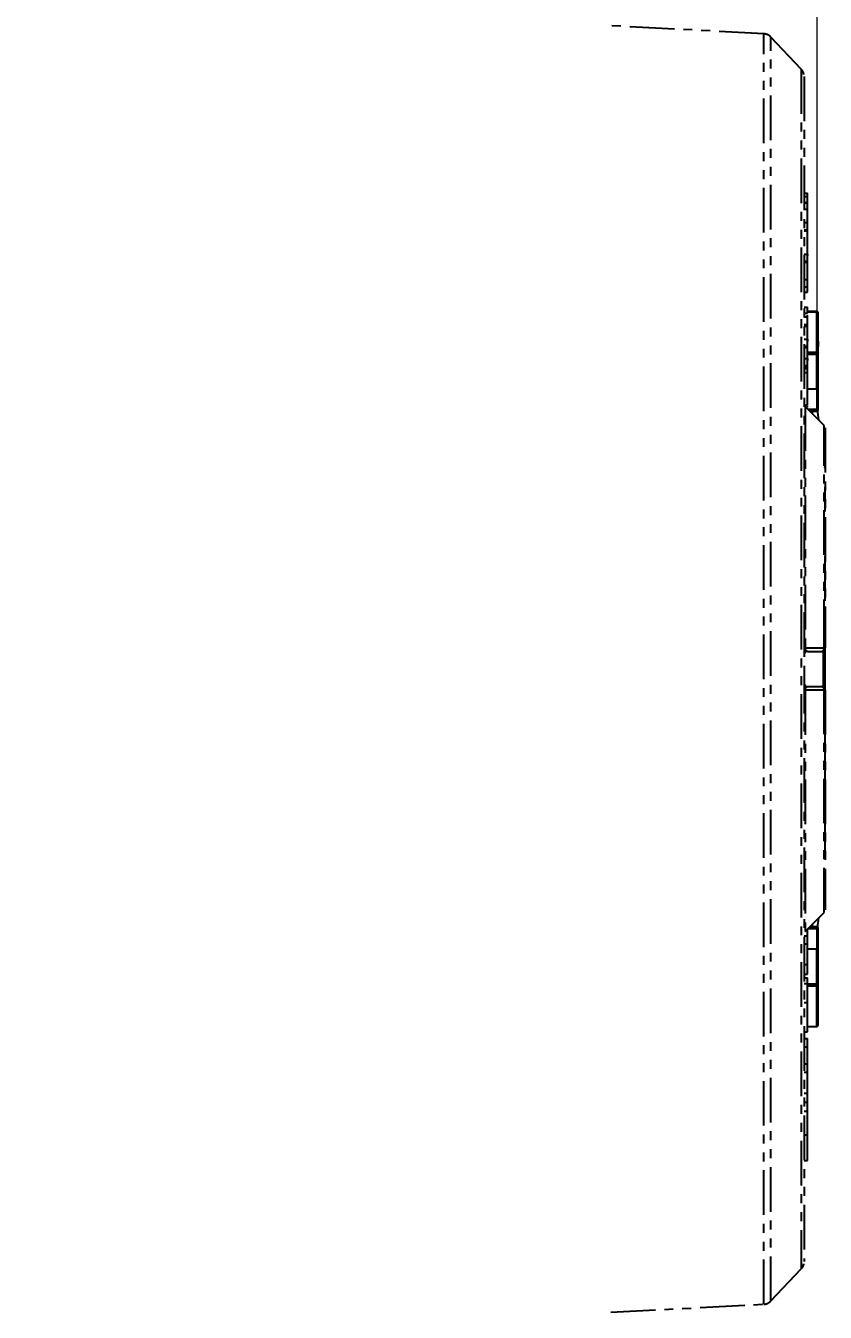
# Model space of a CAD drawing. Header units: millimetres. Extents: x 2136 to 4572, y 748 to 2471.
# Drawn here: x 3526.7 to 3640.3, y 1053.2 to 1236.2 of the extents above; entities that cross this region are included whole.
import ezdxf

# ---------------------------------------------------------------- set-up
doc = ezdxf.new("R2010")
doc.units = ezdxf.units.MM
doc.linetypes.add('PHANTOM', pattern=[12.7, 6.35, -1.27, 1.27, -1.27, 1.27, -1.27])
doc.layers.add('AM_5', color=3, linetype='Continuous', lineweight=25)
doc.styles.add('SLDTEXTSTYLE1', font='txt.shx', dxfattribs={"width": 0.7, "bigfont": 'gbcbig.shx'})
doc.dimstyles.new('SLDDIMSTYLE12$0', dxfattribs={"dimtxt": 12, "dimasz": 10, "dimexe": 0, "dimexo": 0.0625, "dimgap": 0.875, "dimtad": 1, "dimdec": 1, "dimlfac": 1.8, "dimrnd": 1e-09, "dimzin": 12, "dimdsep": 46, "dimtxsty": 'SLDTEXTSTYLE1', "dimcen": 0.09, "dimdle": 8.16, "dimclrd": 3, "dimclre": 3, "dimadec": 0, "dimazin": 3, "dimtfac": 1, "dimtdec": 1, "dimtofl": 0, "dimtmove": 0, "dimatfit": 3, "dimfxl": 0, "dimfrac": 2, "dimtolj": 1, "dimlwd": 5, "dimlwe": 5, "dimarcsym": 0})

# ---------------------------------------------------------------- blocks, each defined once
blk = doc.blocks.new('*D60')
at = {"layer": 'AM_5', "color": 3, "lineweight": 5, "transparency": 16777216}
blk.add_line((3464.1, 1181.47), (3464.1, 1367.12), dxfattribs=at)
at = {"layer": 'AM_5', "color": 3, "linetype": 'Continuous', "lineweight": 5, "transparency": 16777216}
for p, q in [((3474.1, 1367.12), (3629.18, 1367.12)), ((3639.18, 1181.47), (3639.18, 1367.12))]:
    blk.add_line(p, q, dxfattribs=at)
at = {"layer": 'AM_5', "color": 3, "transparency": 16777216}
for points in [[(3474.1, 1368.78), (3474.1, 1365.45), (3464.1, 1367.12)], [(3629.18, 1368.78), (3629.18, 1365.45), (3639.18, 1367.12)]]:
    blk.add_solid(points, dxfattribs=at)
at = {"layer": 'Defpoints', "color": 0, "transparency": 16777216}
for p in [(3639.18, 1367.12), (3464.1, 1181.41), (3639.18, 1181.41)]:
    blk.add_point(p, dxfattribs=at)
at = {"layer": 'AM_5', "color": 0, "transparency": 16777216, "insert": (3551.64, 1373.99), "char_height": 12, "attachment_point": 5, "style": 'SLDTEXTSTYLE1'}
blk.add_mtext('\\A1;195', dxfattribs=at)

msp = doc.modelspace()

# ---------------------------------------------------------------- linework, layer by layer
at = {"color": 7, "linetype": 'PHANTOM', "lineweight": 25}
for p, q in [((3631.591, 1235.052), (3609.863, 1236.19)), ((3636.925, 1230.03), (3632.601, 1234.586)), ((3637.337, 1212.401), (3637.837, 1212.401)), ((3637.337, 1211.89), (3637.837, 1211.89)), ((3637.837, 1211.89), (3637.837, 1212.401)), ((3637.837, 1211.061), (3637.837, 1211.89)), ((3637.337, 1211.061), (3637.837, 1211.061)), ((3637.337, 1210.997), (3637.837, 1210.997)), ((3637.337, 1210.103), (3637.837, 1210.103)), ((3637.837, 1210.103), (3637.837, 1210.997)), ((3637.337, 1208.189), (3637.837, 1208.189)), ((3637.837, 1207.167), (3637.837, 1208.189)), ((3637.337, 1207.167), (3637.837, 1207.167)), ((3637.337, 1207.04), (3637.837, 1207.04)), ((3637.837, 1207.295), (3637.837, 1207.29)), ((3637.837, 1207.04), (3637.837, 1207.167)), ((3637.837, 1203.721), (3637.837, 1207.04)), ((3637.337, 1203.721), (3637.837, 1203.721)), ((3637.337, 1202.7), (3637.837, 1202.7)), ((3637.337, 1202.572), (3637.837, 1202.572)), ((3637.837, 1202.7), (3637.837, 1203.721)), ((3637.837, 1202.572), (3637.837, 1202.7)), ((3637.837, 1200.083), (3637.837, 1202.572)), ((3637.337, 1200.083), (3637.837, 1200.083)), ((3637.337, 1199.062), (3637.837, 1199.062)), ((3637.837, 1199.062), (3637.837, 1200.083)), ((3637.837, 1198.296), (3637.837, 1199.062)), ((3637.337, 1198.296), (3637.837, 1198.296)), ((3637.337, 1196.19), (3637.837, 1196.19)), ((3637.337, 1195.296), (3637.837, 1195.296)), ((3637.337, 1194.785), (3637.837, 1194.785)), ((3637.837, 1195.296), (3637.837, 1196.19)), ((3639.137, 1195.561), (3637.837, 1195.561)), ((3637.837, 1195.526), (3639.137, 1195.526)), ((3637.837, 1193.7), (3637.837, 1194.785)), ((3637.337, 1193.7), (3637.837, 1193.7)), ((3637.337, 1193.509), (3637.837, 1193.509)), ((3637.337, 1193.445), (3637.837, 1193.445)), ((3637.837, 1193.509), (3637.837, 1193.7)), ((3637.837, 1191.594), (3637.837, 1193.445)), ((3637.337, 1191.594), (3637.837, 1191.594)), ((3637.837, 1190.637), (3637.837, 1191.594)), ((3639.337, 1191.336), (3639.337, 1190.571)), ((3637.337, 1190.637), (3637.837, 1190.637)), ((3637.337, 1190.445), (3637.837, 1190.445)), ((3637.837, 1190.445), (3637.837, 1190.637)), ((3637.837, 1188.85), (3637.837, 1190.445)), ((3637.837, 1189.745), (3639.137, 1189.745)), ((3637.837, 1189.492), (3639.137, 1189.492)), ((3639.137, 1184.559), (3639.137, 1189.492)), ((3639.337, 1184.701), (3639.337, 1189.633)), ((3637.337, 1188.85), (3637.837, 1188.85)), ((3637.337, 1187.892), (3637.837, 1187.892)), ((3637.837, 1187.701), (3637.337, 1187.701)), ((3637.337, 1187.573), (3637.837, 1187.573)), ((3637.337, 1187.446), (3637.837, 1187.446)), ((3637.837, 1187.892), (3637.837, 1188.85)), ((3637.837, 1187.701), (3637.837, 1187.892)), ((3637.837, 1187.573), (3637.837, 1187.701)), ((3637.837, 1187.509), (3637.837, 1187.573)), ((3637.837, 1187.446), (3637.837, 1187.509)), ((3637.837, 1186.871), (3637.837, 1187.446)), ((3637.337, 1186.871), (3637.837, 1186.871)), ((3637.837, 1184.559), (3639.137, 1184.559)), ((3637.337, 1182.276), (3637.837, 1182.276)), ((3640.19, 1179.357), (3637.483, 1182.064)), ((3637.591, 1181.957), (3637.837, 1181.957)), ((3637.837, 1181.957), (3637.837, 1182.12)), ((3639.137, 1181.635), (3637.913, 1181.635)), ((3638.167, 1181.381), (3639.137, 1181.381)), ((3638.17, 1181.378), (3639.137, 1181.378)), ((3638.533, 1181.014), (3638.533, 1181.378)), ((3638.537, 1181.011), (3638.537, 1181.378)), ((3639.137, 1181.378), (3639.137, 1181.381)), ((3639.24, 1181.645), (3639.197, 1181.898)), ((3640.297, 1173.343), (3640.273, 1173.27)), ((3640.291, 1173.311), (3640.31, 1173.374)), ((3640.313, 1173.386), (3640.32, 1173.41)), ((3637.484, 1147.739), (3640.191, 1147.742)), ((3637.837, 1147.211), (3639.837, 1147.211)), ((3640.191, 1147.742), (3640.191, 1148.225)), ((3640.191, 1141.68), (3637.484, 1141.682)), ((3637.716, 1142.181), (3637.837, 1142.211)), ((3637.837, 1142.211), (3639.837, 1142.211)), ((3640.191, 1140.749), (3640.191, 1141.68)), ((3640.32, 1118.862), (3640.33, 1118.864)), ((3640.273, 1116.151), (3640.297, 1116.079)), ((3640.31, 1116.048), (3640.291, 1116.111)), ((3640.337, 1115.866), (3640.313, 1116.041)), ((3640.32, 1116.012), (3640.313, 1116.036)), ((3637.483, 1107.357), (3640.19, 1110.064)), ((3639.221, 1107.903), (3639.439, 1109.313)), ((3637.837, 1106.786), (3637.837, 1107.711)), ((3637.912, 1107.786), (3639.137, 1107.786)), ((3639.137, 1108.04), (3638.166, 1108.04)), ((3639.137, 1108.043), (3638.169, 1108.043)), ((3638.533, 1108.043), (3638.533, 1108.407)), ((3638.537, 1108.043), (3638.537, 1108.41)), ((3639.137, 1108.04), (3639.137, 1108.043)), ((3637.337, 1106.786), (3637.837, 1106.786)), ((3637.337, 1105.641), (3637.837, 1105.641)), ((3637.837, 1105.641), (3637.837, 1106.786)), ((3637.837, 1102.623), (3637.837, 1105.641)), ((3639.137, 1104.862), (3637.837, 1104.862)), ((3639.137, 1099.929), (3639.137, 1104.862)), ((3639.337, 1099.788), (3639.337, 1104.72)), ((3637.837, 1102.623), (3637.337, 1102.623)), ((3637.337, 1101.335), (3637.837, 1101.335)), ((3637.337, 1100.809), (3637.837, 1100.809)), ((3637.337, 1099.963), (3637.837, 1099.963)), ((3637.837, 1097.847), (3637.837, 1100.809)), ((3637.837, 1097.287), (3637.837, 1099.963)), ((3637.837, 1099.929), (3639.137, 1099.929)), ((3637.837, 1099.676), (3639.137, 1099.676)), ((3639.337, 1096.649), (3639.337, 1099.788)), ((3637.337, 1097.287), (3637.837, 1097.287)), ((3639.337, 1094.06), (3639.337, 1096.649)), ((3637.337, 1093.103), (3637.837, 1093.103)), ((3637.837, 1093.894), (3639.137, 1093.894)), ((3637.837, 1093.86), (3639.137, 1093.86)), ((3637.337, 1092.142), (3637.837, 1092.142)), ((3637.337, 1091), (3637.837, 1091)), ((3637.837, 1088.538), (3637.837, 1091)), ((3637.337, 1088.538), (3637.837, 1088.538)), ((3637.337, 1087.394), (3637.837, 1087.394)), ((3637.837, 1087.394), (3637.837, 1088.538)), ((3637.837, 1084.375), (3637.837, 1087.394)), ((3637.337, 1084.375), (3637.837, 1084.375)), ((3637.337, 1083.097), (3637.837, 1083.097)), ((3637.337, 1081.852), (3637.837, 1081.852)), ((3637.337, 1078.444), (3637.837, 1078.444)), ((3637.837, 1074.831), (3637.837, 1078.444)), ((3637.337, 1074.831), (3637.837, 1074.831)), ((3632.601, 1054.835), (3636.925, 1059.392)), ((3609.863, 1053.231), (3631.591, 1054.37))]:
    msp.add_line(p, q, dxfattribs=at)
at = {"color": 7, "linetype": 'PHANTOM', "lineweight": 25, "flags": 128}
for points in [[(3631.591, 1054.37), (3631.591, 1054.378), (3631.591, 1054.631), (3631.591, 1055.232), (3631.591, 1056.181), (3631.592, 1057.473), (3631.592, 1059.103), (3631.592, 1061.065), (3631.592, 1063.352), (3631.592, 1065.954), (3631.592, 1068.861), (3631.592, 1072.063), (3631.592, 1075.546), (3631.592, 1079.298), (3631.592, 1083.303), (3631.592, 1087.547), (3631.592, 1092.012), (3631.592, 1096.681), (3631.592, 1101.537), (3631.592, 1106.56), (3631.592, 1111.731), (3631.592, 1117.03), (3631.592, 1122.436), (3631.592, 1127.929), (3631.592, 1133.486), (3631.592, 1139.088), (3631.592, 1144.711), (3631.592, 1150.334), (3631.592, 1155.935), (3631.592, 1161.493), (3631.592, 1166.985), (3631.592, 1172.392), (3631.592, 1177.691), (3631.592, 1182.862), (3631.592, 1187.885), (3631.592, 1192.74), (3631.592, 1197.41), (3631.592, 1201.875), (3631.592, 1206.118), (3631.592, 1210.124), (3631.592, 1213.875), (3631.592, 1217.358), (3631.592, 1220.56), (3631.592, 1223.468), (3631.592, 1226.07), (3631.592, 1228.356), (3631.592, 1230.318), (3631.592, 1231.949), (3631.591, 1233.241), (3631.591, 1234.189), (3631.591, 1234.791), (3631.591, 1235.043), (3631.591, 1235.052)], [(3632.601, 1054.835), (3632.601, 1054.847), (3632.601, 1055.119), (3632.601, 1055.753), (3632.601, 1056.744), (3632.601, 1058.089), (3632.601, 1059.783), (3632.601, 1061.819), (3632.601, 1064.189), (3632.601, 1066.883), (3632.601, 1069.89), (3632.601, 1073.198), (3632.601, 1076.794), (3632.601, 1080.664), (3632.601, 1084.791), (3632.601, 1089.16), (3632.601, 1093.752), (3632.601, 1098.549), (3632.601, 1103.532), (3632.601, 1108.681), (3632.601, 1113.975), (3632.601, 1119.393), (3632.601, 1124.913), (3632.601, 1130.512), (3632.601, 1136.169), (3632.601, 1141.86), (3632.601, 1147.562), (3632.601, 1153.253), (3632.601, 1158.909), (3632.601, 1164.509), (3632.601, 1170.028), (3632.601, 1175.446), (3632.601, 1180.74), (3632.601, 1185.889), (3632.601, 1190.872), (3632.601, 1195.67), (3632.601, 1200.262), (3632.601, 1204.631), (3632.601, 1208.758), (3632.601, 1212.627), (3632.601, 1216.224), (3632.601, 1219.532), (3632.601, 1222.539), (3632.601, 1225.233), (3632.601, 1227.602), (3632.601, 1229.638), (3632.601, 1231.332), (3632.601, 1232.678), (3632.601, 1233.669), (3632.601, 1234.302), (3632.601, 1234.575), (3632.601, 1234.586)], [(3636.925, 1230.03), (3636.925, 1230.022), (3636.925, 1229.769), (3636.925, 1229.157), (3636.925, 1228.19), (3636.925, 1226.871), (3636.925, 1225.207), (3636.925, 1223.204), (3636.925, 1220.87), (3636.925, 1218.216), (3636.925, 1215.252), (3636.925, 1211.992), (3636.925, 1208.448), (3636.925, 1204.636), (3636.925, 1200.571), (3636.925, 1196.272), (3636.925, 1191.755), (3636.925, 1187.04), (3636.925, 1182.148), (3636.925, 1177.097), (3636.925, 1171.91), (3636.925, 1166.609), (3636.925, 1161.216), (3636.925, 1155.753), (3636.925, 1150.243), (3636.925, 1144.711), (3636.925, 1139.178), (3636.925, 1133.669), (3636.925, 1128.206), (3636.925, 1122.812), (3636.925, 1117.511), (3636.925, 1112.324), (3636.925, 1107.274), (3636.925, 1102.381), (3636.925, 1097.666), (3636.925, 1093.15), (3636.925, 1088.85), (3636.925, 1084.786), (3636.925, 1080.974), (3636.925, 1077.43), (3636.925, 1074.169), (3636.925, 1071.206), (3636.925, 1068.551), (3636.925, 1066.218), (3636.925, 1064.214), (3636.925, 1062.55), (3636.925, 1061.232), (3636.925, 1060.265), (3636.925, 1059.653), (3636.925, 1059.399), (3636.925, 1059.392)], [(3639.137, 1195.526), (3639.137, 1195.543), (3639.137, 1195.555), (3639.137, 1195.56), (3639.137, 1195.561)], [(3639.137, 1189.745), (3639.137, 1190.583), (3639.137, 1191.392), (3639.137, 1192.169), (3639.137, 1192.913), (3639.137, 1193.623), (3639.137, 1194.296), (3639.137, 1194.931), (3639.137, 1195.526)], [(3639.137, 1189.745), (3639.176, 1189.743), (3639.213, 1189.737), (3639.248, 1189.726), (3639.278, 1189.712), (3639.303, 1189.695), (3639.321, 1189.676), (3639.333, 1189.655), (3639.337, 1189.633)], [(3639.137, 1189.492), (3639.137, 1189.518), (3639.137, 1189.548), (3639.137, 1189.58), (3639.137, 1189.614), (3639.137, 1189.648), (3639.137, 1189.682), (3639.137, 1189.715), (3639.137, 1189.745)], [(3639.137, 1184.559), (3639.137, 1184.261), (3639.137, 1183.932), (3639.137, 1183.576), (3639.137, 1183.201), (3639.137, 1182.812), (3639.137, 1182.417), (3639.137, 1182.022), (3639.137, 1181.635)], [(3637.483, 1182.064), (3637.483, 1181.983), (3637.483, 1181.54), (3637.483, 1180.717), (3637.483, 1179.522), (3637.483, 1177.967), (3637.483, 1176.069), (3637.483, 1173.847), (3637.483, 1171.323), (3637.484, 1168.525), (3637.484, 1165.481), (3637.484, 1162.222), (3637.484, 1158.782), (3637.484, 1155.197), (3637.484, 1151.503), (3637.484, 1147.739)], [(3639.137, 1181.44), (3639.137, 1181.459), (3639.137, 1181.481), (3639.137, 1181.505), (3639.137, 1181.53), (3639.137, 1181.556), (3639.137, 1181.582), (3639.137, 1181.609), (3639.137, 1181.635)], [(3639.137, 1181.381), (3639.137, 1181.383), (3639.137, 1181.386), (3639.137, 1181.391), (3639.137, 1181.397), (3639.137, 1181.406), (3639.137, 1181.416), (3639.137, 1181.427), (3639.137, 1181.44)], [(3639.44, 1180.107), (3639.301, 1181.247), (3639.274, 1181.432)], [(3640.191, 1148.225), (3640.191, 1151.207), (3640.191, 1154.605), (3640.191, 1157.903), (3640.191, 1161.066), (3640.191, 1164.063), (3640.191, 1166.862), (3640.191, 1169.436), (3640.191, 1171.757), (3640.191, 1173.803), (3640.191, 1175.552), (3640.191, 1176.986), (3640.191, 1178.092), (3640.19, 1178.857), (3640.19, 1179.275), (3640.19, 1179.357)], [(3640.048, 1147.257), (3640.048, 1144.711), (3640.048, 1142.163)], [(3637.484, 1141.682), (3637.484, 1137.918), (3637.484, 1134.225), (3637.484, 1130.64), (3637.484, 1127.2), (3637.484, 1123.941), (3637.484, 1120.897), (3637.483, 1118.098), (3637.483, 1115.575), (3637.483, 1113.353), (3637.483, 1111.454), (3637.483, 1109.899), (3637.483, 1108.704), (3637.483, 1107.881), (3637.483, 1107.439), (3637.483, 1107.357)], [(3640.19, 1110.064), (3640.19, 1110.147), (3640.19, 1110.564), (3640.191, 1111.329), (3640.191, 1112.435), (3640.191, 1113.87), (3640.191, 1115.619), (3640.191, 1117.665), (3640.191, 1119.986), (3640.191, 1122.559), (3640.191, 1125.359), (3640.191, 1128.355), (3640.191, 1131.519), (3640.191, 1134.816), (3640.191, 1138.215), (3640.191, 1140.749)], [(3639.137, 1107.981), (3639.137, 1107.994), (3639.137, 1108.005), (3639.137, 1108.015), (3639.137, 1108.023), (3639.137, 1108.03), (3639.137, 1108.035), (3639.137, 1108.038), (3639.137, 1108.04)], [(3639.137, 1107.786), (3639.137, 1107.812), (3639.137, 1107.838), (3639.137, 1107.865), (3639.137, 1107.891), (3639.137, 1107.916), (3639.137, 1107.939), (3639.137, 1107.961), (3639.137, 1107.981)], [(3639.137, 1107.786), (3639.137, 1107.399), (3639.137, 1107.004), (3639.137, 1106.608), (3639.137, 1106.22), (3639.137, 1105.844), (3639.137, 1105.489), (3639.137, 1105.159), (3639.137, 1104.862)], [(3639.137, 1099.676), (3639.137, 1099.706), (3639.137, 1099.738), (3639.137, 1099.772), (3639.137, 1099.807), (3639.137, 1099.84), (3639.137, 1099.873), (3639.137, 1099.903), (3639.137, 1099.929)], [(3639.137, 1099.676), (3639.176, 1099.678), (3639.213, 1099.684), (3639.248, 1099.694), (3639.278, 1099.708), (3639.303, 1099.725), (3639.321, 1099.745), (3639.333, 1099.766), (3639.337, 1099.788)], [(3639.137, 1093.894), (3639.137, 1094.49), (3639.137, 1095.125), (3639.137, 1095.798), (3639.137, 1096.508), (3639.137, 1097.252), (3639.137, 1098.029), (3639.137, 1098.838), (3639.137, 1099.676)], [(3639.137, 1093.919), (3639.137, 1093.896), (3639.137, 1093.879), (3639.137, 1093.867), (3639.137, 1093.861), (3639.137, 1093.86)], [(3639.137, 1093.86), (3639.137, 1093.861), (3639.137, 1093.866), (3639.137, 1093.877), (3639.137, 1093.894)]]:
    msp.add_lwpolyline(points, dxfattribs=at)
at = {"color": 7, "linetype": 'PHANTOM', "lineweight": 25}
for centre, radius, start, end in [((3639.152, 1195.342), 0.185, 5.85572, 94.84996), ((3639.162, 1189.669), 0.179, 261.95044, 348.57855), ((3639.162, 1184.736), 0.179, 261.95044, 348.57855), ((3639.183, 1181.408), 0.232, 48.45882, 101.56135), ((3639.137, 1181.581), 0.2, 269.98753, 359.98753), ((3639.137, 1181.578), 0.2, 270, 360), ((3637.837, 1146.711), 0.5, 89.99997, 180), ((3639.837, 1147.711), 0.5, 270, 360), ((3640.209, 1147.466), 0.277, 62.37638, 93.77215), ((3637.837, 1142.711), 0.5, 180, 270.00004), ((3639.837, 1141.711), 0.5, 360, 90), ((3640.209, 1141.956), 0.277, 266.22785, 297.62362), ((3639.137, 1107.843), 0.2, 360, 90), ((3639.137, 1107.84), 0.2, 0.01246, 90.01247), ((3639.183, 1108.013), 0.232, 258.43864, 311.54119), ((3639.162, 1104.685), 0.179, 11.42145, 98.04956), ((3639.162, 1099.752), 0.179, 11.42145, 98.04956), ((3639.152, 1094.079), 0.185, 265.15004, 354.14429)]:
    msp.add_arc(centre, radius, start, end, dxfattribs=at)
for points, knots in [([(3632.607, 1234.557), (3632.57, 1234.604), (3632.427, 1234.778), (3632.08, 1234.977), (3631.76, 1235.019), (3631.604, 1235.04)], [0, 0, 0, 0, 0.1560443, 0.589322, 1, 1, 1, 1]), ([(3637.308, 1229.275), (3637.274, 1229.415), (3637.212, 1229.668), (3637.045, 1229.867), (3636.97, 1229.955)], [0, 0, 0, 0, 0.5529909, 1, 1, 1, 1]), ([(3637.337, 1228.99), (3637.337, 1228.933), (3637.337, 1228.817), (3637.337, 1227.46), (3637.337, 1225.249), (3637.337, 1222.126), (3637.337, 1218.147), (3637.337, 1213.351), (3637.337, 1207.793), (3637.337, 1201.534), (3637.337, 1194.644), (3637.337, 1187.199), (3637.337, 1179.282), (3637.337, 1170.981), (3637.337, 1162.388), (3637.337, 1153.599), (3637.337, 1147.673), (3637.337, 1144.711)], [0, 0, 0, 0, 0.0663505, 0.1330398, 0.199729, 0.2664183, 0.3331075, 0.3997968, 0.466486, 0.5331753, 0.5998645, 0.6665538, 0.733243, 0.7999323, 0.8666215, 0.9333108, 1, 1, 1, 1]), ([(3637.837, 1208.189), (3637.837, 1208.45), (3637.837, 1208.907), (3637.837, 1209.458), (3637.837, 1209.776), (3637.837, 1209.917), (3637.837, 1209.988), (3637.837, 1210.048), (3637.837, 1210.085), (3637.837, 1210.103)], [0, 0, 0, 0, 0.4018451, 0.700925, 0.8501447, 0.9000038, 0.92545, 0.9625731, 1, 1, 1, 1]), ([(3637.837, 1203.593), (3637.837, 1204.049), (3637.837, 1204.886), (3637.837, 1205.708), (3637.837, 1206.082)], [0, 0, 0, 0, 0.5444227, 1, 1, 1, 1]), ([(3637.837, 1203.721), (3637.837, 1203.703), (3637.837, 1203.667), (3637.837, 1203.609), (3637.837, 1203.551), (3637.837, 1203.523), (3637.837, 1203.525), (3637.837, 1203.525)], [0, 0, 0, 0, 0.1133857, 0.2261004, 0.4521085, 0.9035522, 1, 1, 1, 1]), ([(3637.837, 1194.785), (3637.837, 1194.801), (3637.837, 1194.889), (3637.837, 1194.975), (3637.837, 1195.047)], [0, 0, 0, 0, 0.1741084, 1, 1, 1, 1]), ([(3639.322, 1195.414), (3639.32, 1195.425), (3639.316, 1195.446), (3639.301, 1195.475), (3639.281, 1195.501), (3639.255, 1195.523), (3639.227, 1195.54), (3639.196, 1195.552), (3639.166, 1195.559), (3639.146, 1195.56), (3639.137, 1195.561)], [0, 0, 0, 0, 0.1371732, 0.2714331, 0.4024836, 0.5300389, 0.6538238, 0.7735757, 0.8890458, 1, 1, 1, 1]), ([(3637.837, 1191.594), (3637.837, 1191.569), (3637.837, 1191.532), (3637.837, 1191.481), (3637.837, 1191.436), (3637.837, 1191.386), (3637.837, 1191.309), (3637.837, 1191.256), (3637.837, 1191.267), (3637.837, 1191.275)], [0, 0, 0, 0, 0.0628935, 0.0931861, 0.1255191, 0.1834586, 0.2508615, 0.5002621, 1, 1, 1, 1]), ([(3637.837, 1188.85), (3637.837, 1188.834), (3637.837, 1188.808), (3637.837, 1188.769), (3637.837, 1188.736), (3637.837, 1188.68), (3637.837, 1188.62), (3637.837, 1188.586), (3637.837, 1188.591), (3637.837, 1188.594)], [0, 0, 0, 0, 0.0518131, 0.0882956, 0.1299462, 0.1775457, 0.3534829, 0.7059159, 1, 1, 1, 1]), ([(3637.837, 1182.276), (3637.837, 1182.795), (3637.837, 1183.823), (3637.837, 1185.368), (3637.837, 1186.366), (3637.837, 1186.871)], [0, 0, 0, 0, 0.3347977, 0.6633059, 1, 1, 1, 1]), ([(3639.337, 1181.581), (3639.337, 1181.853), (3639.337, 1182.408), (3639.337, 1183.26), (3639.337, 1184.062), (3639.337, 1184.49), (3639.337, 1184.701)], [0, 0, 0, 0, 0.24558897, 0.5, 0.75441103, 1, 1, 1, 1]), ([(3640.337, 1179.004), (3640.337, 1178.959), (3640.337, 1178.869), (3640.337, 1178.126), (3640.337, 1176.691), (3640.337, 1174.144), (3640.337, 1170.601), (3640.337, 1166.875), (3640.337, 1163.336), (3640.337, 1159.564), (3640.337, 1155.652), (3640.337, 1151.701), (3640.337, 1149.029), (3640.337, 1147.711)], [0, 0, 0, 0, 0.07827687, 0.15871, 0.24116849, 0.36932909, 0.49988873, 0.58696496, 0.67333854, 0.75883145, 0.84127172, 0.92171409, 1, 1, 1, 1]), ([(3640.337, 1173.556), (3640.337, 1173.688), (3640.337, 1173.952), (3640.337, 1174.314), (3640.337, 1174.65), (3640.337, 1174.957), (3640.337, 1175.236), (3640.337, 1175.486), (3640.337, 1175.637), (3640.337, 1175.74), (3640.337, 1175.856), (3640.337, 1176.01), (3640.337, 1176.151), (3640.337, 1176.357), (3640.337, 1176.396), (3640.337, 1176.428)], [0, 0, 0, 0, 0.07144385, 0.14288374, 0.21431988, 0.28576303, 0.35720674, 0.42863778, 0.50005558, 0.50406448, 0.53604837, 0.6252562, 0.69323765, 0.75009307, 1, 1, 1, 1]), ([(3640.267, 1173.267), (3640.284, 1173.304), (3640.326, 1173.396), (3640.333, 1173.496), (3640.337, 1173.556)], [0, 0, 0, 0, 0.4097539, 1, 1, 1, 1]), ([(3640.337, 1173.556), (3640.337, 1173.508), (3640.337, 1173.457), (3640.32, 1173.41), (3640.319, 1173.407)], [0, 0, 0, 0, 0.946273, 1, 1, 1, 1]), ([(3640.337, 1141.713), (3640.337, 1142.711), (3640.337, 1144.965), (3640.337, 1148.488), (3640.337, 1152.21), (3640.337, 1155.827), (3640.337, 1159.285), (3640.337, 1162.54), (3640.337, 1165.535), (3640.337, 1168.261), (3640.337, 1169.791), (3640.337, 1170.556)], [0, 0, 0, 0, 0.0904762, 0.2041666, 0.3178571, 0.4315476, 0.5452381, 0.6589286, 0.772619, 0.8863095, 1, 1, 1, 1]), ([(3637.466, 1147.298), (3637.489, 1147.283), (3637.547, 1147.243), (3637.651, 1147.242), (3637.716, 1147.241)], [0, 0, 0, 0, 0.3808157, 1, 1, 1, 1]), ([(3637.837, 1147.211), (3637.796, 1147.216), (3637.717, 1147.227), (3637.621, 1147.304), (3637.555, 1147.404), (3637.515, 1147.496), (3637.491, 1147.592), (3637.483, 1147.676), (3637.483, 1147.718), (3637.484, 1147.739)], [0, 0, 0, 0, 0.28654563, 0.56106869, 0.68919014, 0.8054766, 0.90650496, 0.95317639, 1, 1, 1, 1]), ([(3639.837, 1147.211), (3639.883, 1147.218), (3639.957, 1147.229), (3640.041, 1147.298), (3640.099, 1147.369), (3640.143, 1147.452), (3640.185, 1147.576), (3640.188, 1147.676), (3640.191, 1147.742)], [0, 0, 0, 0, 0.238585, 0.3787456, 0.4999975, 0.6362115, 0.761415, 1, 1, 1, 1]), ([(3637.337, 1144.711), (3637.337, 1141.748), (3637.337, 1135.823), (3637.337, 1127.033), (3637.337, 1118.441), (3637.337, 1110.139), (3637.337, 1102.222), (3637.337, 1094.777), (3637.337, 1087.887), (3637.337, 1081.628), (3637.337, 1076.07), (3637.337, 1071.274), (3637.337, 1067.296), (3637.337, 1064.172), (3637.337, 1061.961), (3637.337, 1060.604), (3637.337, 1060.488), (3637.337, 1060.431)], [0, 0, 0, 0, 0.066684, 0.133368, 0.200052, 0.266736, 0.33342, 0.400104, 0.466788, 0.533472, 0.600156, 0.66684, 0.7335241, 0.8002081, 0.8668921, 0.9335761, 1, 1, 1, 1]), ([(3637.716, 1142.181), (3637.651, 1142.18), (3637.547, 1142.178), (3637.489, 1142.139), (3637.466, 1142.124)], [0, 0, 0, 0, 0.6187385, 1, 1, 1, 1]), ([(3637.484, 1141.682), (3637.483, 1141.703), (3637.483, 1141.746), (3637.491, 1141.83), (3637.515, 1141.926), (3637.555, 1142.017), (3637.621, 1142.119), (3637.677, 1142.156), (3637.716, 1142.181)], [0, 0, 0, 0, 0.0657455, 0.1312299, 0.2728945, 0.435902, 0.6154442, 1, 1, 1, 1]), ([(3640.191, 1141.68), (3640.188, 1141.745), (3640.185, 1141.845), (3640.143, 1141.969), (3640.099, 1142.053), (3640.041, 1142.124), (3639.957, 1142.192), (3639.883, 1142.204), (3639.837, 1142.211)], [0, 0, 0, 0, 0.2385849, 0.3638389, 0.5000025, 0.6213043, 0.7614151, 1, 1, 1, 1]), ([(3640.337, 1141.711), (3640.337, 1140.349), (3640.337, 1137.626), (3640.337, 1133.654), (3640.337, 1129.838), (3640.337, 1126.236), (3640.337, 1122.9), (3640.337, 1119.877), (3640.337, 1117.212), (3640.337, 1114.941), (3640.337, 1113.1), (3640.337, 1111.704), (3640.337, 1110.816), (3640.337, 1110.403), (3640.337, 1110.46), (3640.337, 1110.475)], [0, 0, 0, 0, 0.0808771, 0.1617542, 0.2426313, 0.3235084, 0.4043855, 0.4852626, 0.5661397, 0.6470168, 0.7278939, 0.808771, 0.8896481, 0.9705252, 1, 1, 1, 1]), ([(3640.337, 1118.866), (3640.337, 1119.631), (3640.337, 1121.161), (3640.337, 1123.887), (3640.337, 1126.882), (3640.337, 1130.136), (3640.337, 1133.595), (3640.337, 1137.214), (3640.337, 1139.873), (3640.337, 1141.316), (3640.337, 1141.502)], [0, 0, 0, 0, 0.1398935, 0.2797871, 0.4196806, 0.5595741, 0.6994677, 0.8393612, 0.9792547, 1, 1, 1, 1]), ([(3640.314, 1116.03), (3640.317, 1116.022), (3640.336, 1115.97), (3640.336, 1115.914), (3640.337, 1115.866)], [0, 0, 0, 0, 0.1486571, 1, 1, 1, 1]), ([(3640.337, 1113.047), (3640.337, 1113.042), (3640.337, 1113.027), (3640.337, 1113.512), (3640.337, 1114.411), (3640.337, 1115.381), (3640.337, 1115.866)], [0, 0, 0, 0, 0.1673104, 0.4448736, 0.7224368, 1, 1, 1, 1]), ([(3639.337, 1104.72), (3639.337, 1104.931), (3639.337, 1105.359), (3639.337, 1106.16), (3639.337, 1107.013), (3639.337, 1107.567), (3639.337, 1107.84)], [0, 0, 0, 0, 0.24558897, 0.5, 0.75441103, 1, 1, 1, 1]), ([(3637.837, 1101.335), (3637.837, 1101.422), (3637.837, 1101.596), (3637.837, 1101.899), (3637.837, 1102.295), (3637.837, 1102.492), (3637.837, 1102.623)], [0, 0, 0, 0, 0.1250401, 0.2502359, 0.4998742, 1, 1, 1, 1]), ([(3637.837, 1093.103), (3637.837, 1093.137), (3637.837, 1093.207), (3637.837, 1093.837), (3637.837, 1094.669), (3637.837, 1095.459), (3637.837, 1096.352), (3637.837, 1096.975), (3637.837, 1097.287)], [0, 0, 0, 0, 0.25015941, 0.49958066, 0.62466902, 0.74973011, 0.87480959, 1, 1, 1, 1]), ([(3637.837, 1091), (3637.837, 1091.095), (3637.837, 1091.214), (3637.837, 1091.49), (3637.837, 1091.734), (3637.837, 1091.978), (3637.837, 1092.142)], [0, 0, 0, 0, 0.5004596, 0.6283614, 0.7507034, 1, 1, 1, 1]), ([(3637.837, 1083.097), (3637.837, 1083.183), (3637.837, 1083.355), (3637.837, 1083.656), (3637.837, 1084.048), (3637.837, 1084.244), (3637.837, 1084.375)], [0, 0, 0, 0, 0.125077, 0.2502224, 0.4998872, 1, 1, 1, 1]), ([(3637.837, 1081.681), (3637.837, 1081.841), (3637.837, 1082.082), (3637.837, 1082.586), (3637.837, 1082.927), (3637.837, 1083.097)], [0, 0, 0, 0, 0.5005372, 0.7503463, 1, 1, 1, 1]), ([(3637.837, 1078.444), (3637.837, 1078.847), (3637.837, 1079.653), (3637.837, 1080.644), (3637.837, 1081.296), (3637.837, 1081.645), (3637.837, 1081.79), (3637.837, 1081.846), (3637.837, 1081.85), (3637.837, 1081.852)], [0, 0, 0, 0, 0.2503213, 0.4998014, 0.6247836, 0.7496745, 0.8746984, 0.9373467, 1, 1, 1, 1]), ([(3637.022, 1059.52), (3637.056, 1059.562), (3637.15, 1059.675), (3637.238, 1059.881), (3637.294, 1060.044), (3637.305, 1060.121), (3637.306, 1060.124)], [0, 0, 0, 0, 0.2393477, 0.6547521, 0.9846919, 1, 1, 1, 1]), ([(3631.595, 1054.395), (3631.677, 1054.393), (3631.922, 1054.39), (3632.269, 1054.559), (3632.535, 1054.745), (3632.629, 1054.872), (3632.644, 1054.892)], [0, 0, 0, 0, 0.20194111, 0.60715045, 0.93704978, 1, 1, 1, 1])]:
    msp.add_open_spline(points, degree=3, knots=knots, dxfattribs=at)
msp.add_open_spline([(3639.337, 1189.633), (3639.337, 1190.725), (3639.337, 1192.909), (3639.337, 1194.544), (3639.337, 1195.361)], degree=3, dxfattribs=at)

# ---------------------------------------------------------------- dimensions: what is measured, and where the dimension line sits
at = {"layer": 'AM_5'}
dim = msp.add_linear_dim(base=(3639.183, 1367.116), p1=(3464.1, 1181.408), p2=(3639.183, 1181.408), text='195', dimstyle='SLDDIMSTYLE12$0', override={"dimlfac": 1, "dimpost": ''}, dxfattribs=at)
dim.commit()
dim.dimension.update_dxf_attribs({"geometry": '*D60', "text_midpoint": (3551.641, 1373.991)})

doc.saveas('drawing.dxf')
